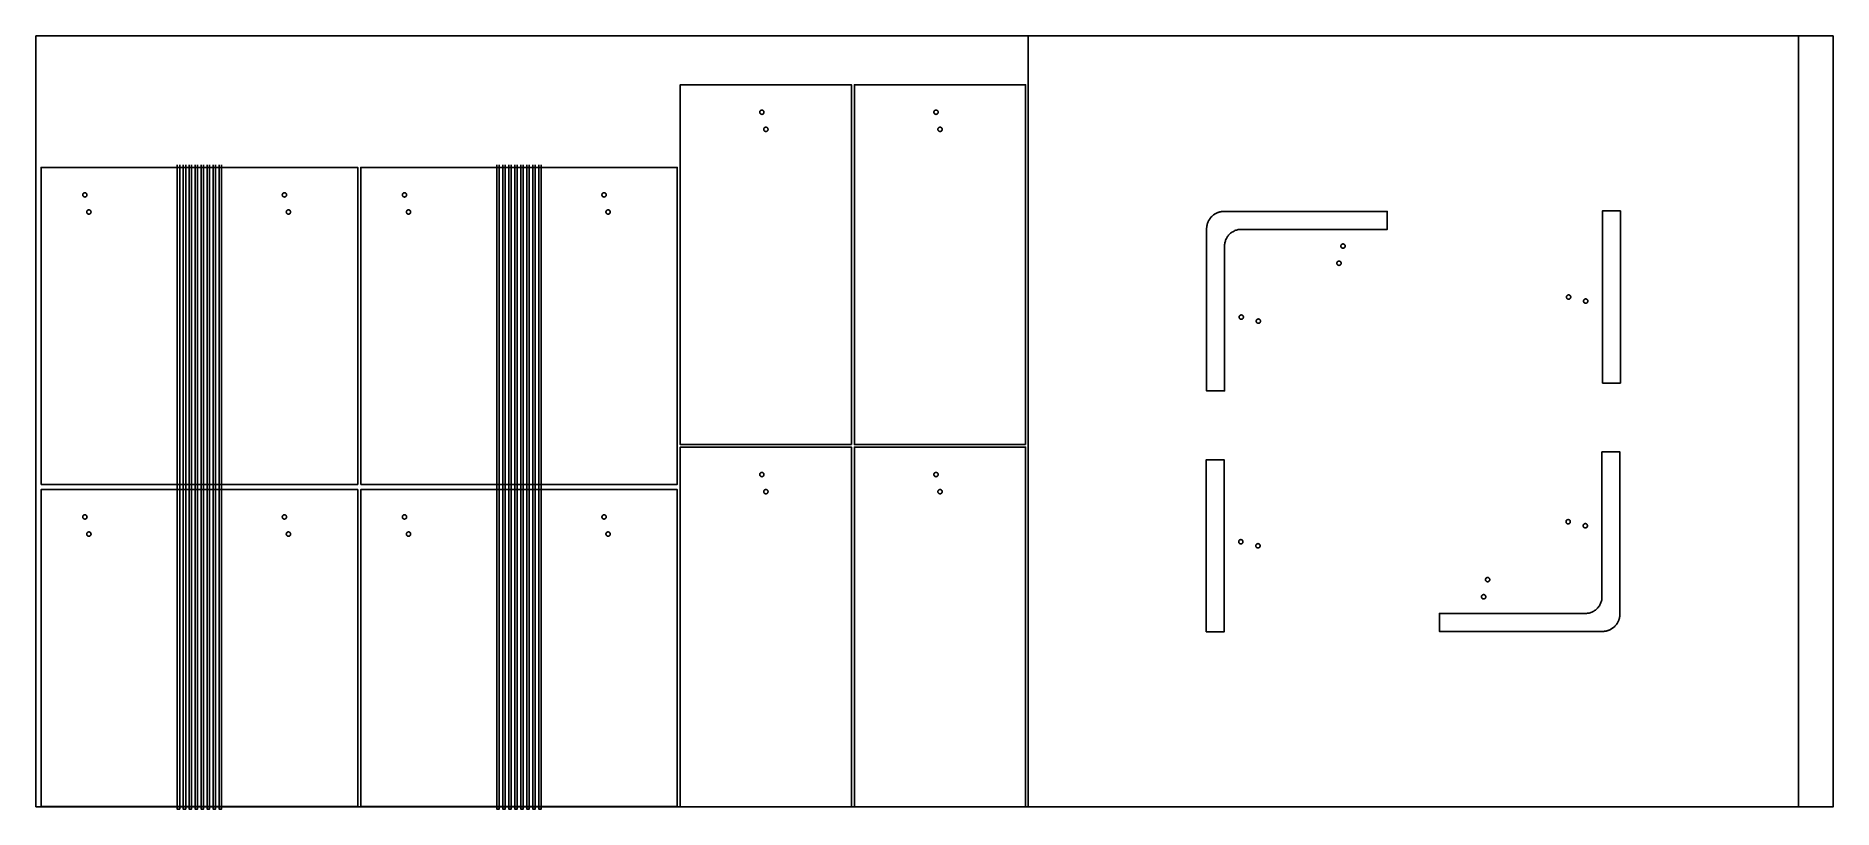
# Model space of a CAD drawing. Header units: millimetres. Extents: x 11546 to 13646, y 4790 to 5692.
import ezdxf

# ---------------------------------------------------------------- set-up
doc = ezdxf.new("R2010")
doc.units = ezdxf.units.MM
doc.layers.add('MESA_ALTA_ASPIRE', color=18, linetype='Continuous', true_color=0x4c0000)
doc.layers.add('Predeterminada', color=18, linetype='Continuous', true_color=0x000000)

msp = doc.modelspace()

# ---------------------------------------------------------------- linework, layer by layer
at = {"layer": 'MESA_ALTA_ASPIRE'}
for points in [[(13605.7, 4792.4), (12705.7, 4792.4), (12705.7, 5692.4), (13605.7, 5692.4)], [(12499.2, 5215.4), (12499.2, 5635.4), (12299.2, 5635.4), (12299.2, 5215.4)], [(12702.7, 5215.4), (12702.7, 5635.4), (12502.7, 5635.4), (12502.7, 5215.4)], [(11552.2, 5168.9), (11922.2, 5168.9), (11922.2, 5538.9), (11552.2, 5538.9)], [(11925.7, 5168.9), (12295.7, 5168.9), (12295.7, 5538.9), (11925.7, 5538.9)], [(11925.7, 5168.9), (12295.7, 5168.9), (12295.7, 5538.9), (11925.7, 5538.9)], [(12499.2, 4792.4), (12499.2, 5212.4), (12299.2, 5212.4), (12299.2, 4792.4)], [(12702.7, 4792.4), (12702.7, 5212.4), (12502.7, 5212.4), (12502.7, 4792.4)], [(11552.2, 4792.9), (11922.2, 4792.9), (11922.2, 5162.9), (11552.2, 5162.9)], [(11925.7, 4792.9), (12295.7, 4792.9), (12295.7, 5162.9), (11925.7, 5162.9)]]:
    msp.add_lwpolyline(points, close=True, dxfattribs=at)
for points in [[(11711.2, 5541.9), (11711.2, 4789.9), (11714.2, 4789.9), (11714.2, 5541.9)], [(11721.2, 5541.9), (11721.2, 4789.9), (11718.2, 4789.9), (11718.2, 5541.9)], [(11725.2, 5541.9), (11725.2, 4789.9), (11728.2, 4789.9), (11728.2, 5541.9)], [(11735.2, 5541.9), (11735.2, 4789.9), (11732.2, 4789.9), (11732.2, 5541.9)], [(11739.2, 5541.9), (11739.2, 4789.9), (11742.2, 4789.9), (11742.2, 5541.9)], [(11749.2, 5541.9), (11749.2, 4789.9), (11746.2, 4789.9), (11746.2, 5541.9)], [(11753.2, 5541.9), (11753.2, 4789.9), (11756.2, 4789.9), (11756.2, 5541.9)], [(11763.2, 5541.9), (11763.2, 4789.9), (11760.2, 4789.9), (11760.2, 5541.9)], [(12084.7, 5541.9), (12084.7, 4789.9), (12087.7, 4789.9), (12087.7, 5541.9)], [(12094.7, 5541.9), (12094.7, 4789.9), (12091.7, 4789.9), (12091.7, 5541.9)], [(12098.7, 5541.9), (12098.7, 4789.9), (12101.7, 4789.9), (12101.7, 5541.9)], [(12108.7, 5541.9), (12108.7, 4789.9), (12105.7, 4789.9), (12105.7, 5541.9)], [(12112.7, 5541.9), (12112.7, 4789.9), (12115.7, 4789.9), (12115.7, 5541.9)], [(12122.7, 5541.9), (12122.7, 4789.9), (12119.7, 4789.9), (12119.7, 5541.9)], [(12126.7, 5541.9), (12126.7, 4789.9), (12129.7, 4789.9), (12129.7, 5541.9)], [(12136.7, 5541.9), (12136.7, 4789.9), (12133.7, 4789.9), (12133.7, 5541.9)]]:
    msp.add_lwpolyline(points, dxfattribs=at)
at = {"layer": 'Predeterminada'}
for points in [[(11546.2, 4792.4), (13646.2, 4792.4), (13646.2, 5692.4), (11546.2, 5692.4)], [(13376.7, 5287.1), (13376.7, 5488.1), (13397.7, 5488.1), (13397.7, 5287.1)], [(12913.7, 4996.7), (12913.7, 5197.7), (12934.7, 5197.7), (12934.7, 4996.7)]]:
    msp.add_lwpolyline(points, close=True, dxfattribs=at)
for points in [[(12934.7, 5487.6), (13125.2, 5487.6), (13125.2, 5466.6), (13101.6, 5466.6)], [(12935.2, 5278.5), (12935.2, 5278), (12914.2, 5278), (12914.2, 5467.1)], [(13376.2, 5206.3), (13376.2, 5206.8), (13397.2, 5206.8), (13397.2, 5017.7)], [(13376.7, 4997.2), (13186.2, 4997.2), (13186.2, 5018.2), (13209.9, 5018.2)]]:
    msp.add_lwpolyline(points, dxfattribs=at)
for points, knots in [([(12392, 5603.4), (12392, 5605.9), (12394.5, 5605.9), (12397, 5605.9), (12397, 5603.4), (12397, 5600.9), (12394.5, 5600.9), (12392, 5600.9), (12392, 5603.4)], [47.123894, 47.123894, 47.123894, 51.050885, 51.050885, 54.977876, 54.977876, 58.904866, 58.904866, 62.831857, 62.831857, 62.831857]), ([(12595.5, 5603.4), (12595.5, 5605.9), (12598, 5605.9), (12600.5, 5605.9), (12600.5, 5603.4), (12600.5, 5600.9), (12598, 5600.9), (12595.5, 5600.9), (12595.5, 5603.4)], [47.123894, 47.123894, 47.123894, 51.050885, 51.050885, 54.977876, 54.977876, 58.904866, 58.904866, 62.831857, 62.831857, 62.831857]), ([(12396.7, 5583.4), (12396.7, 5585.9), (12399.2, 5585.9), (12401.7, 5585.9), (12401.7, 5583.4), (12401.7, 5580.9), (12399.2, 5580.9), (12396.7, 5580.9), (12396.7, 5583.4)], [31.415931, 31.415931, 31.415931, 35.342922, 35.342922, 39.269912, 39.269912, 43.196903, 43.196903, 47.123894, 47.123894, 47.123894]), ([(12600.2, 5583.4), (12600.2, 5585.9), (12602.7, 5585.9), (12605.2, 5585.9), (12605.2, 5583.4), (12605.2, 5580.9), (12602.7, 5580.9), (12600.2, 5580.9), (12600.2, 5583.4)], [31.415931, 31.415931, 31.415931, 35.342922, 35.342922, 39.269912, 39.269912, 43.196903, 43.196903, 47.123894, 47.123894, 47.123894]), ([(11600.9, 5506.9), (11600.9, 5509.4), (11603.4, 5509.4), (11605.9, 5509.4), (11605.9, 5506.9), (11605.9, 5504.4), (11603.4, 5504.4), (11600.9, 5504.4), (11600.9, 5506.9)], [47.123894, 47.123894, 47.123894, 51.050885, 51.050885, 54.977876, 54.977876, 58.904866, 58.904866, 62.831857, 62.831857, 62.831857]), ([(11839.1, 5506.9), (11839.1, 5504.4), (11836.6, 5504.4), (11834.1, 5504.4), (11834.1, 5506.9), (11834.1, 5509.4), (11836.6, 5509.4), (11839.1, 5509.4), (11839.1, 5506.9)], [31.415931, 31.415931, 31.415931, 35.342922, 35.342922, 39.269912, 39.269912, 43.196903, 43.196903, 47.123894, 47.123894, 47.123894]), ([(11974.4, 5506.9), (11974.4, 5509.4), (11976.9, 5509.4), (11979.4, 5509.4), (11979.4, 5506.9), (11979.4, 5504.4), (11976.9, 5504.4), (11974.4, 5504.4), (11974.4, 5506.9)], [47.123894, 47.123894, 47.123894, 51.050885, 51.050885, 54.977876, 54.977876, 58.904866, 58.904866, 62.831857, 62.831857, 62.831857]), ([(12212.6, 5506.9), (12212.6, 5504.4), (12210.1, 5504.4), (12207.6, 5504.4), (12207.6, 5506.9), (12207.6, 5509.4), (12210.1, 5509.4), (12212.6, 5509.4), (12212.6, 5506.9)], [31.415931, 31.415931, 31.415931, 35.342922, 35.342922, 39.269912, 39.269912, 43.196903, 43.196903, 47.123894, 47.123894, 47.123894]), ([(11605.6, 5486.9), (11605.6, 5489.4), (11608.1, 5489.4), (11610.6, 5489.4), (11610.6, 5486.9), (11610.6, 5484.4), (11608.1, 5484.4), (11605.6, 5484.4), (11605.6, 5486.9)], [31.415931, 31.415931, 31.415931, 35.342922, 35.342922, 39.269912, 39.269912, 43.196903, 43.196903, 47.123894, 47.123894, 47.123894]), ([(11843.8, 5486.9), (11843.8, 5484.4), (11841.3, 5484.4), (11838.8, 5484.4), (11838.8, 5486.9), (11838.8, 5489.4), (11841.3, 5489.4), (11843.8, 5489.4), (11843.8, 5486.9)], [47.123894, 47.123894, 47.123894, 51.050885, 51.050885, 54.977876, 54.977876, 58.904866, 58.904866, 62.831857, 62.831857, 62.831857]), ([(11979.1, 5486.9), (11979.1, 5489.4), (11981.6, 5489.4), (11984.1, 5489.4), (11984.1, 5486.9), (11984.1, 5484.4), (11981.6, 5484.4), (11979.1, 5484.4), (11979.1, 5486.9)], [31.415931, 31.415931, 31.415931, 35.342922, 35.342922, 39.269912, 39.269912, 43.196903, 43.196903, 47.123894, 47.123894, 47.123894]), ([(12217.3, 5486.9), (12217.3, 5484.4), (12214.8, 5484.4), (12212.3, 5484.4), (12212.3, 5486.9), (12212.3, 5489.4), (12214.8, 5489.4), (12217.3, 5489.4), (12217.3, 5486.9)], [47.123894, 47.123894, 47.123894, 51.050885, 51.050885, 54.977876, 54.977876, 58.904866, 58.904866, 62.831857, 62.831857, 62.831857]), ([(13076.1, 5447.1), (13076.1, 5449.6), (13073.6, 5449.6), (13071.1, 5449.6), (13071.1, 5447.1), (13071.1, 5444.6), (13073.6, 5444.6), (13076.1, 5444.6), (13076.1, 5447.1)], [47.123894, 47.123894, 47.123894, 51.050885, 51.050885, 54.977876, 54.977876, 58.904866, 58.904866, 62.831857, 62.831857, 62.831857]), ([(13071.4, 5427.1), (13071.4, 5429.6), (13068.9, 5429.6), (13066.4, 5429.6), (13066.4, 5427.1), (13066.4, 5424.6), (13068.9, 5424.6), (13071.4, 5424.6), (13071.4, 5427.1)], [31.415931, 31.415931, 31.415931, 35.342922, 35.342922, 39.269912, 39.269912, 43.196903, 43.196903, 47.123894, 47.123894, 47.123894]), ([(13337.2, 5385.1), (13339.7, 5385.1), (13339.7, 5387.6), (13339.7, 5390.1), (13337.2, 5390.1), (13334.7, 5390.1), (13334.7, 5387.6), (13334.7, 5385.1), (13337.2, 5385.1)], [31.415931, 31.415931, 31.415931, 35.342922, 35.342922, 39.269912, 39.269912, 43.196903, 43.196903, 47.123894, 47.123894, 47.123894]), ([(13357.2, 5380.4), (13359.7, 5380.4), (13359.7, 5382.9), (13359.7, 5385.4), (13357.2, 5385.4), (13354.7, 5385.4), (13354.7, 5382.9), (13354.7, 5380.4), (13357.2, 5380.4)], [47.123894, 47.123894, 47.123894, 51.050885, 51.050885, 54.977876, 54.977876, 58.904866, 58.904866, 62.831857, 62.831857, 62.831857]), ([(12954.7, 5366.7), (12952.2, 5366.7), (12952.2, 5364.2), (12952.2, 5361.7), (12954.7, 5361.7), (12957.2, 5361.7), (12957.2, 5364.2), (12957.2, 5366.7), (12954.7, 5366.7)], [47.123894, 47.123894, 47.123894, 51.050885, 51.050885, 54.977876, 54.977876, 58.904866, 58.904866, 62.831857, 62.831857, 62.831857]), ([(12974.7, 5362), (12972.2, 5362), (12972.2, 5359.5), (12972.2, 5357), (12974.7, 5357), (12977.2, 5357), (12977.2, 5359.5), (12977.2, 5362), (12974.7, 5362)], [31.415931, 31.415931, 31.415931, 35.342922, 35.342922, 39.269912, 39.269912, 43.196903, 43.196903, 47.123894, 47.123894, 47.123894]), ([(12392, 5180.4), (12392, 5182.9), (12394.5, 5182.9), (12397, 5182.9), (12397, 5180.4), (12397, 5177.9), (12394.5, 5177.9), (12392, 5177.9), (12392, 5180.4)], [47.123894, 47.123894, 47.123894, 51.050885, 51.050885, 54.977876, 54.977876, 58.904866, 58.904866, 62.831857, 62.831857, 62.831857]), ([(12595.5, 5180.4), (12595.5, 5182.9), (12598, 5182.9), (12600.5, 5182.9), (12600.5, 5180.4), (12600.5, 5177.9), (12598, 5177.9), (12595.5, 5177.9), (12595.5, 5180.4)], [47.123894, 47.123894, 47.123894, 51.050885, 51.050885, 54.977876, 54.977876, 58.904866, 58.904866, 62.831857, 62.831857, 62.831857]), ([(12396.7, 5160.4), (12396.7, 5162.9), (12399.2, 5162.9), (12401.7, 5162.9), (12401.7, 5160.4), (12401.7, 5157.9), (12399.2, 5157.9), (12396.7, 5157.9), (12396.7, 5160.4)], [31.415931, 31.415931, 31.415931, 35.342922, 35.342922, 39.269912, 39.269912, 43.196903, 43.196903, 47.123894, 47.123894, 47.123894]), ([(12600.2, 5160.4), (12600.2, 5162.9), (12602.7, 5162.9), (12605.2, 5162.9), (12605.2, 5160.4), (12605.2, 5157.9), (12602.7, 5157.9), (12600.2, 5157.9), (12600.2, 5160.4)], [31.415931, 31.415931, 31.415931, 35.342922, 35.342922, 39.269912, 39.269912, 43.196903, 43.196903, 47.123894, 47.123894, 47.123894]), ([(11600.9, 5130.9), (11600.9, 5133.4), (11603.4, 5133.4), (11605.9, 5133.4), (11605.9, 5130.9), (11605.9, 5128.4), (11603.4, 5128.4), (11600.9, 5128.4), (11600.9, 5130.9)], [47.123894, 47.123894, 47.123894, 51.050885, 51.050885, 54.977876, 54.977876, 58.904866, 58.904866, 62.831857, 62.831857, 62.831857]), ([(11839.1, 5130.9), (11839.1, 5128.4), (11836.6, 5128.4), (11834.1, 5128.4), (11834.1, 5130.9), (11834.1, 5133.4), (11836.6, 5133.4), (11839.1, 5133.4), (11839.1, 5130.9)], [31.415931, 31.415931, 31.415931, 35.342922, 35.342922, 39.269912, 39.269912, 43.196903, 43.196903, 47.123894, 47.123894, 47.123894]), ([(11974.4, 5130.9), (11974.4, 5133.4), (11976.9, 5133.4), (11979.4, 5133.4), (11979.4, 5130.9), (11979.4, 5128.4), (11976.9, 5128.4), (11974.4, 5128.4), (11974.4, 5130.9)], [47.123894, 47.123894, 47.123894, 51.050885, 51.050885, 54.977876, 54.977876, 58.904866, 58.904866, 62.831857, 62.831857, 62.831857]), ([(12212.6, 5130.9), (12212.6, 5128.4), (12210.1, 5128.4), (12207.6, 5128.4), (12207.6, 5130.9), (12207.6, 5133.4), (12210.1, 5133.4), (12212.6, 5133.4), (12212.6, 5130.9)], [31.415931, 31.415931, 31.415931, 35.342922, 35.342922, 39.269912, 39.269912, 43.196903, 43.196903, 47.123894, 47.123894, 47.123894]), ([(13336.7, 5122.8), (13339.2, 5122.8), (13339.2, 5125.3), (13339.2, 5127.8), (13336.7, 5127.8), (13334.2, 5127.8), (13334.2, 5125.3), (13334.2, 5122.8), (13336.7, 5122.8)], [31.415931, 31.415931, 31.415931, 35.342922, 35.342922, 39.269912, 39.269912, 43.196903, 43.196903, 47.123894, 47.123894, 47.123894]), ([(11605.6, 5110.9), (11605.6, 5113.4), (11608.1, 5113.4), (11610.6, 5113.4), (11610.6, 5110.9), (11610.6, 5108.4), (11608.1, 5108.4), (11605.6, 5108.4), (11605.6, 5110.9)], [31.415931, 31.415931, 31.415931, 35.342922, 35.342922, 39.269912, 39.269912, 43.196903, 43.196903, 47.123894, 47.123894, 47.123894]), ([(11843.8, 5110.9), (11843.8, 5108.4), (11841.3, 5108.4), (11838.8, 5108.4), (11838.8, 5110.9), (11838.8, 5113.4), (11841.3, 5113.4), (11843.8, 5113.4), (11843.8, 5110.9)], [47.123894, 47.123894, 47.123894, 51.050885, 51.050885, 54.977876, 54.977876, 58.904866, 58.904866, 62.831857, 62.831857, 62.831857]), ([(11979.1, 5110.9), (11979.1, 5113.4), (11981.6, 5113.4), (11984.1, 5113.4), (11984.1, 5110.9), (11984.1, 5108.4), (11981.6, 5108.4), (11979.1, 5108.4), (11979.1, 5110.9)], [31.415931, 31.415931, 31.415931, 35.342922, 35.342922, 39.269912, 39.269912, 43.196903, 43.196903, 47.123894, 47.123894, 47.123894]), ([(12217.3, 5110.9), (12217.3, 5108.4), (12214.8, 5108.4), (12212.3, 5108.4), (12212.3, 5110.9), (12212.3, 5113.4), (12214.8, 5113.4), (12217.3, 5113.4), (12217.3, 5110.9)], [47.123894, 47.123894, 47.123894, 51.050885, 51.050885, 54.977876, 54.977876, 58.904866, 58.904866, 62.831857, 62.831857, 62.831857]), ([(12954.2, 5104.4), (12951.7, 5104.4), (12951.7, 5101.9), (12951.7, 5099.4), (12954.2, 5099.4), (12956.7, 5099.4), (12956.7, 5101.9), (12956.7, 5104.4), (12954.2, 5104.4)], [47.123894, 47.123894, 47.123894, 51.050885, 51.050885, 54.977876, 54.977876, 58.904866, 58.904866, 62.831857, 62.831857, 62.831857]), ([(13356.7, 5118.1), (13359.2, 5118.1), (13359.2, 5120.6), (13359.2, 5123.1), (13356.7, 5123.1), (13354.2, 5123.1), (13354.2, 5120.6), (13354.2, 5118.1), (13356.7, 5118.1)], [47.123894, 47.123894, 47.123894, 51.050885, 51.050885, 54.977876, 54.977876, 58.904866, 58.904866, 62.831857, 62.831857, 62.831857]), ([(12974.2, 5099.7), (12971.7, 5099.7), (12971.7, 5097.2), (12971.7, 5094.7), (12974.2, 5094.7), (12976.7, 5094.7), (12976.7, 5097.2), (12976.7, 5099.7), (12974.2, 5099.7)], [31.415931, 31.415931, 31.415931, 35.342922, 35.342922, 39.269912, 39.269912, 43.196903, 43.196903, 47.123894, 47.123894, 47.123894]), ([(13235.4, 5037.7), (13235.4, 5035.2), (13237.9, 5035.2), (13240.4, 5035.2), (13240.4, 5037.7), (13240.4, 5040.2), (13237.9, 5040.2), (13235.4, 5040.2), (13235.4, 5037.7)], [47.123894, 47.123894, 47.123894, 51.050885, 51.050885, 54.977876, 54.977876, 58.904866, 58.904866, 62.831857, 62.831857, 62.831857]), ([(13240.1, 5057.7), (13240.1, 5055.2), (13242.6, 5055.2), (13245.1, 5055.2), (13245.1, 5057.7), (13245.1, 5060.2), (13242.6, 5060.2), (13240.1, 5060.2), (13240.1, 5057.7)], [31.415931, 31.415931, 31.415931, 35.342922, 35.342922, 39.269912, 39.269912, 43.196903, 43.196903, 47.123894, 47.123894, 47.123894])]:
    msp.add_rational_spline(points, [1, 0.707106781187, 1, 0.707106781187, 1, 0.707106781187, 1, 0.707106781187, 1], degree=2, knots=knots, dxfattribs=at)
for points in [[(12914.2, 5467.1), (12914.2, 5479.1), (12922.7, 5487.6), (12934.7, 5487.6)], [(13397.2, 5017.7), (13397.2, 5005.7), (13388.7, 4997.2), (13376.7, 4997.2)]]:
    msp.add_rational_spline(points, [1, 0.804737854124, 0.804737854124, 1], degree=3, dxfattribs=at)
for points in [[(13101.6, 5466.6), (13056.1, 5466.6), (13010.6, 5466.6), (12965, 5466.6), (12963, 5466.6), (12961, 5466.6), (12959, 5466.6), (12958.3, 5466.6), (12957.5, 5466.6), (12956.7, 5466.6), (12956.3, 5466.6), (12955.8, 5466.6), (12955.4, 5466.6), (12955, 5466.6), (12954.7, 5466.6), (12954.3, 5466.6), (12953.6, 5466.6), (12953, 5466.5), (12952.3, 5466.4), (12951.6, 5466.4), (12950.9, 5466.2), (12950.2, 5466.1), (12949.5, 5465.9), (12948.9, 5465.7), (12948.2, 5465.5), (12947.6, 5465.3), (12946.9, 5465), (12946.3, 5464.7), (12945.8, 5464.4), (12945.2, 5464.1), (12944.7, 5463.8), (12944.1, 5463.5), (12943.5, 5463.1), (12943, 5462.7), (12941.9, 5461.8), (12940.9, 5460.9), (12939.9, 5459.8), (12939.1, 5458.9), (12938.4, 5457.8), (12937.8, 5456.7), (12937.1, 5455.5), (12936.5, 5454.2), (12936.1, 5452.9), (12935.9, 5452.2), (12935.7, 5451.6), (12935.6, 5450.9), (12935.5, 5450.2), (12935.4, 5449.5), (12935.3, 5448.8), (12935.3, 5448.4), (12935.3, 5448), (12935.3, 5447.7), (12935.2, 5447.3), (12935.2, 5446.9), (12935.2, 5446.5), (12935.2, 5441.2), (12935.2, 5435.8), (12935.2, 5430.5), (12935.2, 5425.2), (12935.2, 5419.9), (12935.2, 5414.5), (12935.2, 5403.9), (12935.2, 5393.2), (12935.2, 5382.6)], [(13209.9, 5018.2), (13255.4, 5018.2), (13300.9, 5018.2), (13346.4, 5018.2), (13348.4, 5018.2), (13350.4, 5018.2), (13352.4, 5018.2), (13353.2, 5018.2), (13354, 5018.2), (13354.8, 5018.2), (13355.2, 5018.2), (13355.6, 5018.2), (13356.1, 5018.2), (13356.4, 5018.2), (13356.8, 5018.2), (13357.1, 5018.2), (13357.8, 5018.2), (13358.5, 5018.3), (13359.2, 5018.4), (13359.9, 5018.4), (13360.6, 5018.6), (13361.3, 5018.7), (13361.9, 5018.9), (13362.6, 5019.1), (13363.2, 5019.3), (13363.9, 5019.5), (13364.5, 5019.8), (13365.2, 5020.1), (13365.7, 5020.4), (13366.2, 5020.7), (13366.8, 5021), (13367.4, 5021.3), (13367.9, 5021.7), (13368.5, 5022.1), (13369.6, 5023), (13370.6, 5023.9), (13371.5, 5025), (13372.4, 5025.9), (13373.1, 5027), (13373.7, 5028.1), (13374.4, 5029.3), (13374.9, 5030.6), (13375.4, 5031.9), (13375.6, 5032.6), (13375.7, 5033.2), (13375.9, 5033.9), (13376, 5034.6), (13376.1, 5035.3), (13376.2, 5036), (13376.2, 5036.4), (13376.2, 5036.8), (13376.2, 5037.1), (13376.2, 5037.5), (13376.2, 5037.9), (13376.2, 5038.3), (13376.2, 5043.6), (13376.2, 5049), (13376.2, 5054.3), (13376.2, 5059.6), (13376.2, 5064.9), (13376.2, 5070.3), (13376.2, 5080.9), (13376.2, 5091.6), (13376.2, 5102.2)]]:
    msp.add_open_spline(points, degree=3, knots=[929.255401, 929.255401, 929.255401, 929.255401, 1065.837355, 1065.837355, 1065.837355, 1071.845921, 1071.845921, 1071.845921, 1074.152625, 1074.152625, 1074.152625, 1075.471047, 1075.471047, 1075.471047, 1076.524793, 1076.524793, 1076.524793, 1078.612351, 1078.612351, 1078.612351, 1080.693342, 1080.693342, 1080.693342, 1082.775294, 1082.775294, 1082.775294, 1084.853416, 1084.853416, 1084.853416, 1086.674258, 1086.674258, 1086.674258, 1088.749459, 1088.749459, 1088.749459, 1092.915363, 1092.915363, 1092.915363, 1096.735346, 1096.735346, 1096.735346, 1100.894213, 1100.894213, 1100.894213, 1102.978699, 1102.978699, 1102.978699, 1105.053959, 1105.053959, 1105.053959, 1106.214392, 1106.214392, 1106.214392, 1107.374824, 1107.374824, 1107.374824, 1123.351779, 1123.351779, 1123.351779, 1139.328734, 1139.328734, 1139.328734, 1171.282644, 1171.282644, 1171.282644, 1171.282644], dxfattribs=at)
for points in [[(12935.2, 5382.6), (12935.2, 5347.9), (12935.2, 5313.2), (12935.2, 5278.5)], [(13376.2, 5102.2), (13376.2, 5136.9), (13376.2, 5171.6), (13376.2, 5206.3)]]:
    msp.add_open_spline(points, degree=3, dxfattribs=at)

doc.saveas('drawing.dxf')
